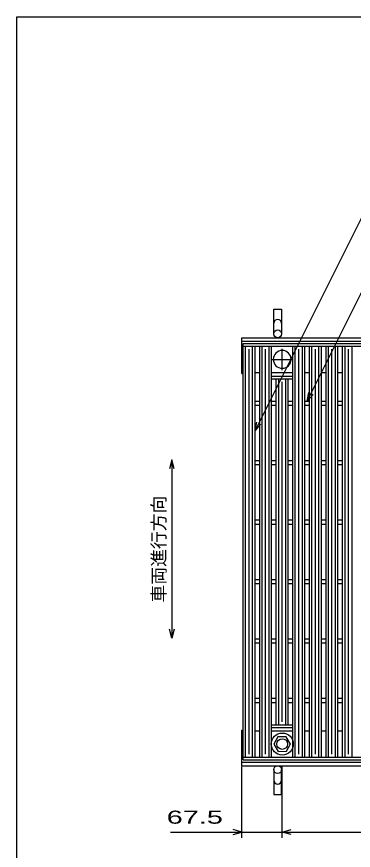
# Model space of a CAD drawing. Units: millimetres, scale not verified. Extents: x -1820 to 1731, y -1282 to 1054.
# Drawn here: x -1729 to -1163, y -349 to 1054 of the extents above; entities that cross this region are included whole.
import ezdxf
from ezdxf.enums import TextEntityAlignment as Align

# ---------------------------------------------------------------- set-up
doc = ezdxf.new("R2010")
doc.units = ezdxf.units.MM
doc.header["$LTSCALE"] = 10
doc.linetypes.add('CHAIN', pattern=[18.5, 12, -1.5, 3.5, -1.5])
for name, color, linetype, lineweight in [('0_2', 150, 'Continuous', 25), ('16', 3, 'Continuous', 25), ('19', 6, 'Continuous', 25), ('22', 2, 'Continuous', 25)]:
    doc.layers.add(name, color=color, linetype=linetype, lineweight=lineweight)
doc.styles.add('ベクトル', font='')
doc.styles.get('ベクトル').set_extended_font_data('ベクトル')

msp = doc.modelspace()

# ---------------------------------------------------------------- linework, layer by layer
at = {"layer": '0_2'}
for p, q in [((-1729, -1146.5), (-1729, 1053.5)), ((-1729, 1053.5), (1731, 1053.5))]:
    msp.add_line(p, q, dxfattribs=at)
at = {"layer": '16'}
for p, q in [((-1348, 503.5), (-352, 503.5)), ((-1348, 499), (-1348, 503.5)), ((-1348, 499), (-352, 499)), ((-1348, -192), (-1348, 499)), ((-1348, 499), (-1328, 499)), ((-1344, -192), (-1344, 499)), ((-1338, -187), (-1338, 494)), ((-1332, -192), (-1332, 499)), ((-1328, -192), (-1328, 499)), ((-1320.1, -192), (-1320.1, 499)), ((-1320.1, 499), (-1300.1, 499)), ((-1316.1, -192), (-1316.1, 499)), ((-1310.1, -187), (-1310.1, 494)), ((-1304.1, -192), (-1304.1, 499)), ((-1300.1, -192), (-1300.1, 499)), ((-1264.3, -192), (-1264.3, 499)), ((-1264.3, 499), (-1244.3, 499)), ((-1260.3, -192), (-1260.3, 499)), ((-1254.3, -187), (-1254.3, 494)), ((-1248.3, -192), (-1248.3, 499)), ((-1244.3, -192), (-1244.3, 499)), ((-1236.4, -192), (-1236.4, 499)), ((-1236.4, 499), (-1216.4, 499)), ((-1232.4, -192), (-1232.4, 499)), ((-1226.4, -187), (-1226.4, 494)), ((-1220.4, -192), (-1220.4, 499)), ((-1216.4, -192), (-1216.4, 499)), ((-1208.5, -192), (-1208.5, 499)), ((-1208.5, 499), (-1188.5, 499)), ((-1204.5, -192), (-1204.5, 499)), ((-1198.5, -187), (-1198.5, 494)), ((-1192.5, -192), (-1192.5, 499)), ((-1188.5, -192), (-1188.5, 499)), ((-1180.6, -192), (-1180.6, 499)), ((-1180.6, 499), (-1160.6, 499)), ((-1176.6, -192), (-1176.6, 499)), ((-1170.6, -187), (-1170.6, 494)), ((-1164.6, -192), (-1164.6, 499)), ((-1328, 455), (-1320.1, 455)), ((-1300.1, 455), (-1264.3, 455)), ((-1300.1, 449), (-1264.3, 449)), ((-1300.1, 444.5), (-1300.1, 449)), ((-1264.3, 444.5), (-1264.3, 449)), ((-1244.3, 455), (-1236.4, 455)), ((-1216.4, 455), (-1208.5, 455)), ((-1188.5, 455), (-1180.6, 455)), ((-1300.1, 444.5), (-1264.3, 444.5)), ((-1292.2, -137.5), (-1292.2, 444.5)), ((-1292.2, 444.5), (-1272.2, 444.5)), ((-1288.2, -137.5), (-1288.2, 444.5)), ((-1282.2, -132.5), (-1282.2, 439.5)), ((-1276.2, -137.5), (-1276.2, 444.5)), ((-1272.2, -137.5), (-1272.2, 444.5)), ((-1328, 407), (-1320.1, 407)), ((-1300.1, 407), (-1292.2, 407)), ((-1272.2, 407), (-1264.3, 407)), ((-1244.3, 407), (-1236.4, 407)), ((-1216.4, 407), (-1208.5, 407)), ((-1188.5, 407), (-1180.6, 407)), ((-1328, 400), (-1320.1, 400)), ((-1300.1, 400), (-1292.2, 400)), ((-1272.2, 400), (-1264.3, 400)), ((-1244.3, 400), (-1236.4, 400)), ((-1216.4, 400), (-1208.5, 400)), ((-1188.5, 400), (-1180.6, 400)), ((-1328, 307), (-1320.1, 307)), ((-1328, 300), (-1320.1, 300)), ((-1300.1, 307), (-1292.2, 307)), ((-1300.1, 300), (-1292.2, 300)), ((-1272.2, 307), (-1264.3, 307)), ((-1272.2, 300), (-1264.3, 300)), ((-1244.3, 307), (-1236.4, 307)), ((-1244.3, 300), (-1236.4, 300)), ((-1216.4, 307), (-1208.5, 307)), ((-1216.4, 300), (-1208.5, 300)), ((-1188.5, 307), (-1180.6, 307)), ((-1188.5, 300), (-1180.6, 300)), ((-1328, 207), (-1320.1, 207)), ((-1328, 200), (-1320.1, 200)), ((-1300.1, 207), (-1292.2, 207)), ((-1300.1, 200), (-1292.2, 200)), ((-1272.2, 207), (-1264.3, 207)), ((-1272.2, 200), (-1264.3, 200)), ((-1244.3, 207), (-1236.4, 207)), ((-1244.3, 200), (-1236.4, 200)), ((-1216.4, 207), (-1208.5, 207)), ((-1216.4, 200), (-1208.5, 200)), ((-1188.5, 207), (-1180.6, 207)), ((-1188.5, 200), (-1180.6, 200)), ((-1328, 107), (-1320.1, 107)), ((-1328, 100), (-1320.1, 100)), ((-1300.1, 107), (-1292.2, 107)), ((-1300.1, 100), (-1292.2, 100)), ((-1272.2, 107), (-1264.3, 107)), ((-1272.2, 100), (-1264.3, 100)), ((-1244.3, 107), (-1236.4, 107)), ((-1244.3, 100), (-1236.4, 100)), ((-1216.4, 107), (-1208.5, 107)), ((-1216.4, 100), (-1208.5, 100)), ((-1188.5, 107), (-1180.6, 107)), ((-1188.5, 100), (-1180.6, 100)), ((-1328, 7), (-1320.1, 7)), ((-1328, 0), (-1320.1, 0)), ((-1300.1, 7), (-1292.2, 7)), ((-1300.1, 0), (-1292.2, 0)), ((-1272.2, 7), (-1264.3, 7)), ((-1272.2, 0), (-1264.3, 0)), ((-1244.3, 7), (-1236.4, 7)), ((-1244.3, 0), (-1236.4, 0)), ((-1216.4, 7), (-1208.5, 7)), ((-1216.4, 0), (-1208.5, 0)), ((-1188.5, 7), (-1180.6, 7)), ((-1188.5, 0), (-1180.6, 0)), ((-1328, -93), (-1320.1, -93)), ((-1300.1, -93), (-1292.2, -93)), ((-1272.2, -93), (-1264.3, -93)), ((-1244.3, -93), (-1236.4, -93)), ((-1216.4, -93), (-1208.5, -93)), ((-1188.5, -93), (-1180.6, -93)), ((-1328, -100), (-1320.1, -100)), ((-1300.1, -100), (-1292.2, -100)), ((-1272.2, -100), (-1264.3, -100)), ((-1244.3, -100), (-1236.4, -100)), ((-1216.4, -100), (-1208.5, -100)), ((-1188.5, -100), (-1180.6, -100)), ((-1300.1, -137.5), (-1264.3, -137.5)), ((-1300.1, -142), (-1300.1, -137.5)), ((-1292.2, -137.5), (-1272.2, -137.5)), ((-1264.3, -142), (-1264.3, -137.5)), ((-1328, -148), (-1320.1, -148)), ((-1300.1, -142), (-1264.3, -142)), ((-1300.1, -148), (-1264.3, -148)), ((-1244.3, -148), (-1236.4, -148)), ((-1216.4, -148), (-1208.5, -148)), ((-1188.5, -148), (-1180.6, -148)), ((-1289.49, -158.05), (-1296.2, -170.34)), ((-1275.5, -157.71), (-1289.49, -158.05)), ((-1268.2, -170), (-1275.5, -157.71)), ((-1296.2, -170.34), (-1288.9, -182.29)), ((-1288.9, -182.29), (-1274.91, -181.95)), ((-1274.91, -181.95), (-1268.2, -169.66)), ((-1348, -192), (-352, -192)), ((-1348, -196.5), (-1348, -192)), ((-1348, -192), (-1328, -192)), ((-1320.1, -192), (-1300.1, -192)), ((-1264.3, -192), (-1244.3, -192)), ((-1236.4, -192), (-1216.4, -192)), ((-1208.5, -192), (-1188.5, -192)), ((-1180.6, -192), (-1160.6, -192)), ((-1348, -196.5), (-352, -196.5))]:
    msp.add_line(p, q, dxfattribs=at)
at = {"layer": '16', "linetype": 'CHAIN'}
for p, q in [((-1282.2, 459), (-1282.2, 495)), ((-1300.2, 477), (-1264.2, 477))]:
    msp.add_line(p, q, dxfattribs=at)
at = {"layer": '16'}
for radius in [18.5, 9]:
    msp.add_circle((-1282.2, -170), radius, dxfattribs=at)
for start, end in [(90, 270), (270, 90)]:
    msp.add_arc((-1282.2, 477), 15, start, end, dxfattribs=at)
at = {"layer": '19'}
for p, q in [((-1296.5, 520), (-1296.5, 561.62)), ((-1296.5, 561.62), (-1283.5, 561.62)), ((-1283.5, 561.62), (-1283.5, 520)), ((-1350, 513.5), (-350, 513.5)), ((-1350, 453.5), (-1350, 513.5)), ((-1350, 507.5), (-350, 507.5)), ((-1350, 453.5), (-1348, 453.5)), ((-1350, -206.5), (-1350, -146.5)), ((-1350, -146.5), (-1348, -146.5)), ((-1350, -200.5), (-350, -200.5)), ((-1350, -206.5), (-350, -206.5)), ((-1296.5, -213), (-1296.5, -254.62)), ((-1283.5, -254.62), (-1283.5, -213)), ((-1296.5, -254.62), (-1283.5, -254.62))]:
    msp.add_line(p, q, dxfattribs=at)
for centre in [(-1290, 520), (-1290, -213)]:
    msp.add_circle(centre, 6.5, dxfattribs=at)
for centre, start, end in [((-1290, 537.84), 0, 180), ((-1290, -230.84), 180, 0)]:
    msp.add_arc(centre, 6.5, start, end, dxfattribs=at)
at = {"layer": '22', "color": 4}
for p, q in [((-1328, 357), (-1110.25, 792.5)), ((-1240.35, 407), (-1070.1, 747.5)), ((-1240.35, 407), (-1237.35, 421.6)), ((-1240.35, 407), (-1230.35, 418)), ((-1328, 357), (-1325, 371.6)), ((-1328, 357), (-1318, 368)), ((-1468, 308), (-1472, 293)), ((-1464, 293), (-1468, 308)), ((-1468, 308), (-1468, 8)), ((-1468, 8), (-1472, 23)), ((-1464, 23), (-1468, 8)), ((-1350, -328), (-1350, -208)), ((-1282.2, -328), (-1282.2, -208)), ((-1470, -318), (-1350, -318)), ((-1350, -318), (-1365, -314)), ((-1365, -322), (-1350, -318)), ((-1350, -318), (-1282.2, -318)), ((-1282.2, -318), (-1267.2, -314)), ((-1267.2, -322), (-1282.2, -318)), ((-1282.2, -318), (-417.3, -318))]:
    msp.add_line(p, q, dxfattribs=at)

# ---------------------------------------------------------------- texts
at = {"layer": '22', "style": 'ベクトル'}
msp.add_text('車両進行方向', height=21.99, rotation=90, dxfattribs=at).set_placement((-1490, 68), align=Align.MIDDLE_LEFT)
at = {"layer": '22', "style": 'ベクトル', "width": 1.65}
msp.add_text(' 67.5 ', height=21.99, dxfattribs=at).set_placement((-1490, -293), align=Align.MIDDLE_LEFT)

doc.saveas('drawing.dxf')
